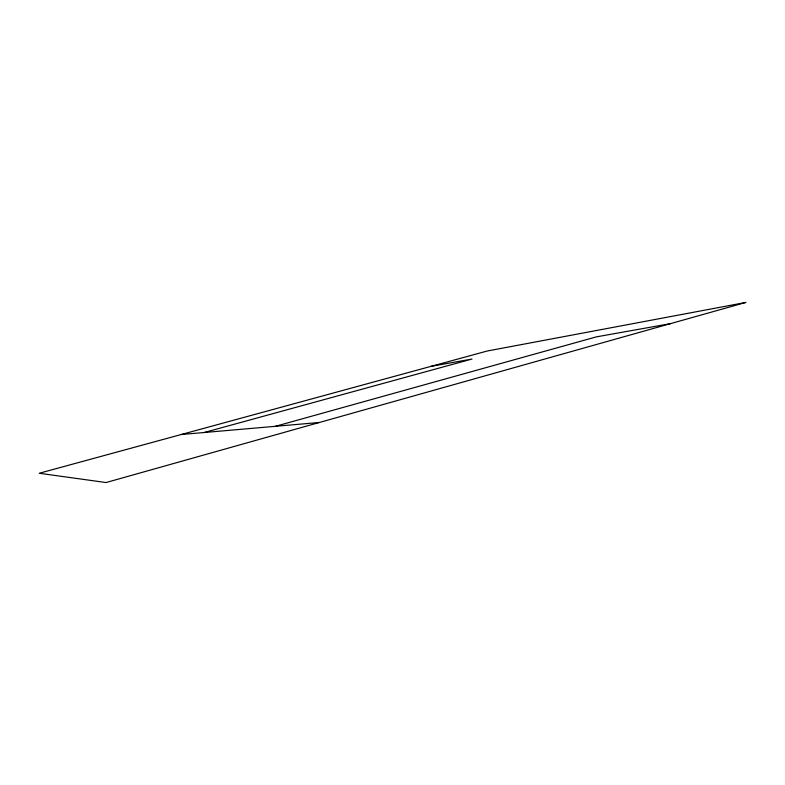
<?xml version="1.0" encoding="UTF-8"?>
<svg xmlns="http://www.w3.org/2000/svg" width="785" height="785" viewBox="0 0 785 785"><rect width="100%" height="100%" fill="white"/><g stroke="black" fill="none" stroke-linecap="round" stroke-linejoin="round"><path stroke-width="1.18" d="M275.427 426.304L596.443 336.853L670.557 323.626M204.09 432.525L472.011 359.049L430.945 366.369M181.207 434.517L319.426 422.477M745.75 302.46L106.053 482.539L39.25 473.257L487.24 351.013L745.75 302.46"/></g></svg>
